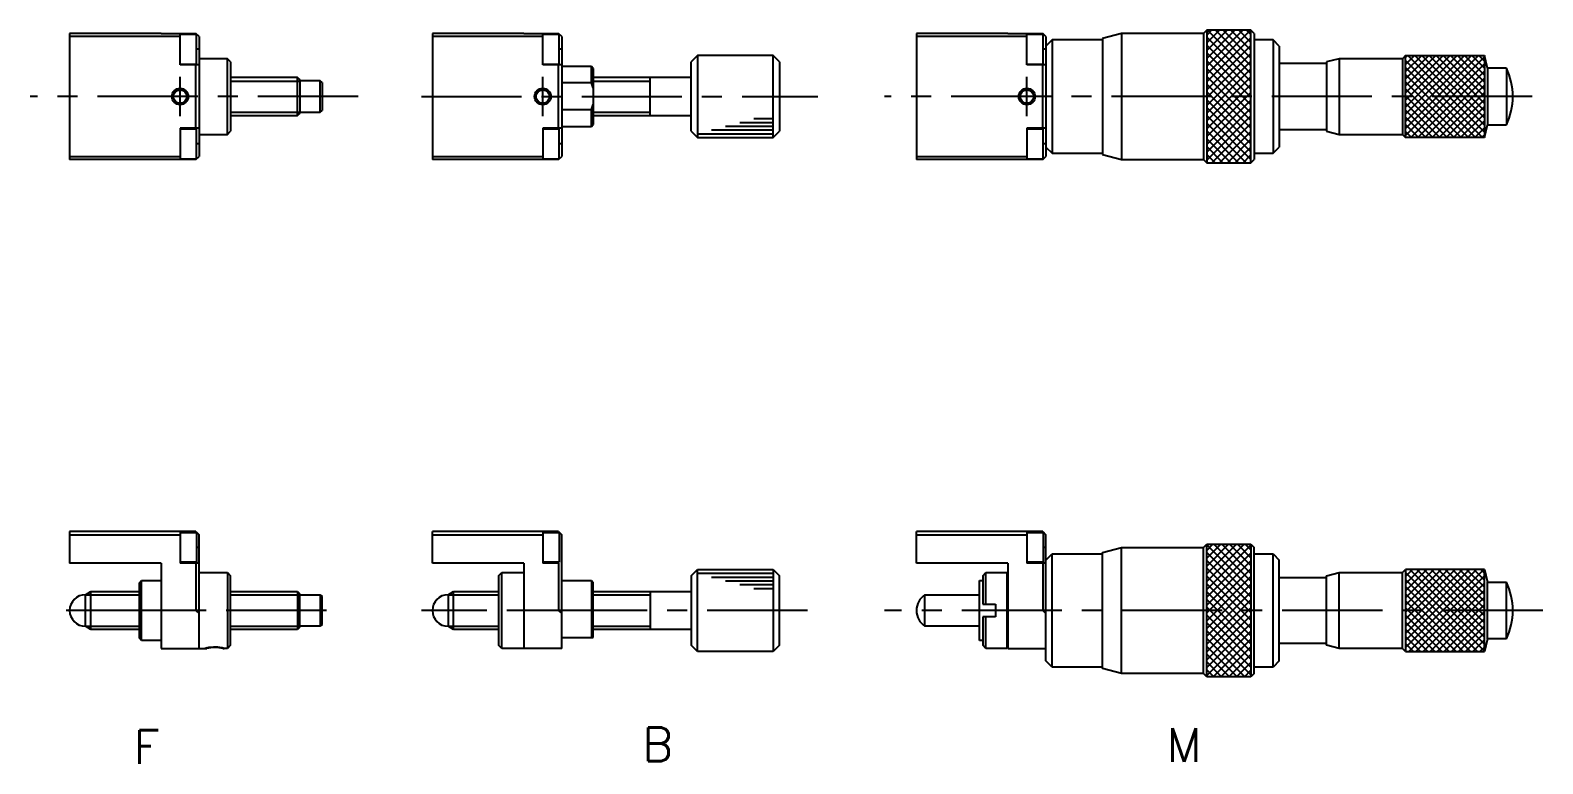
# Model space of a CAD drawing. Extents: x -2 to 452, y -8 to 300.
# Drawn here: x 212.7 to 452.4, y -3.8 to 112.5 of the extents above; entities that cross this region are included whole.
import ezdxf

# ---------------------------------------------------------------- set-up
doc = ezdxf.new("R2010")
doc.units = 0
doc.header["$LTSCALE"] = 0.5
doc.linetypes.add('CENTER', pattern=[50.8, 31.75, -6.35, 6.35, -6.35])
for name, color, linetype in [('MSM_CENTER', 1, 'CENTER'), ('MSM_CONTINUOUS', 7, 'CONTINUOUS'), ('MSM_NARROW', 5, 'CONTINUOUS'), ('MSM_PART_NUMBER', 7, 'CONTINUOUS')]:
    doc.layers.add(name, color=color, linetype=linetype)
doc.styles.get("Standard").update_dxf_attribs({"font": 'txt.shx', "height": 3, "bigfont": 'bigfont.shx'})

msp = doc.modelspace()

# ---------------------------------------------------------------- linework, layer by layer
at = {"layer": 'MSM_CENTER'}
for p, q in [((236.49, 98.82), (236.49, 105.09)), ((293.97, 98.82), (293.97, 105.09)), ((370.69, 98.82), (370.69, 105.09)), ((264.69, 101.95), (212.75, 101.95)), ((274.74, 101.95), (337.57, 101.95)), ((450.77, 101.95), (348.1, 101.95)), ((259.69, 20.5), (217.75, 20.5)), ((335.9, 20.5), (274.74, 20.5)), ((452.44, 20.5), (348.1, 20.5))]:
    msp.add_line(p, q, dxfattribs=at)
at = {"layer": 'MSM_CONTINUOUS'}
for p, q in [((233.49, 111.95), (218.99, 111.95)), ((218.99, 111.95), (218.99, 91.95)), ((236.49, 111.45), (218.99, 111.45)), ((233.49, 111.95), (238.99, 111.95)), ((236.49, 106.95), (236.49, 111.95)), ((239.09, 111.8), (236.49, 111.8)), ((239.49, 111.45), (238.99, 111.95)), ((239.09, 107.1), (239.09, 111.8)), ((239.49, 111.45), (239.49, 92.45)), ((290.97, 111.95), (276.47, 111.95)), ((276.47, 111.95), (276.47, 91.95)), ((293.97, 111.45), (276.47, 111.45)), ((290.97, 111.95), (296.47, 111.95)), ((293.97, 106.95), (293.97, 111.95)), ((296.57, 111.8), (293.97, 111.8)), ((296.97, 111.45), (296.47, 111.95)), ((296.57, 107.1), (296.57, 111.8)), ((296.97, 111.45), (296.97, 92.45)), ((367.69, 111.95), (353.19, 111.95)), ((353.19, 111.95), (353.19, 91.95)), ((370.69, 111.45), (353.19, 111.45)), ((367.69, 111.95), (373.19, 111.95)), ((370.69, 106.95), (370.69, 111.95)), ((373.29, 111.8), (370.69, 111.8)), ((373.69, 111.45), (373.19, 111.95)), ((373.29, 107.1), (373.29, 111.8)), ((373.69, 111.45), (373.69, 92.45)), ((374.69, 110.95), (373.69, 109.95)), ((374.69, 110.95), (374.69, 92.95)), ((382.69, 110.95), (374.69, 110.95)), ((385.69, 111.95), (382.69, 111.15)), ((382.69, 111.15), (382.69, 92.75)), ((385.69, 111.95), (385.69, 91.95)), ((398.69, 111.95), (385.69, 111.95)), ((399.19, 112.45), (398.69, 111.95)), ((398.69, 111.95), (398.69, 91.95)), ((406.19, 112.45), (399.19, 112.45)), ((399.19, 112.45), (399.19, 91.45)), ((406.69, 111.95), (406.19, 112.45)), ((406.19, 91.45), (406.19, 112.45)), ((406.69, 111.95), (406.69, 91.95)), ((409.69, 110.95), (406.69, 110.95)), ((409.69, 110.95), (409.69, 92.95)), ((410.69, 109.95), (409.69, 110.95)), ((239.49, 109.45), (239.09, 109.45)), ((243.99, 107.95), (239.49, 107.95)), ((243.99, 95.95), (243.99, 107.95)), ((244.49, 107.45), (243.99, 107.95)), ((296.97, 109.45), (296.57, 109.45)), ((318.47, 108.45), (317.47, 107.45)), ((318.47, 108.45), (318.47, 95.45)), ((330.47, 108.45), (318.47, 108.45)), ((330.47, 95.45), (330.47, 108.45)), ((331.47, 107.45), (330.47, 108.45)), ((373.69, 109.45), (373.29, 109.45)), ((410.69, 109.95), (410.69, 93.95)), ((420.19, 107.95), (418.19, 107.45)), ((420.19, 107.95), (420.19, 95.95)), ((430.19, 107.95), (420.19, 107.95)), ((430.69, 108.45), (430.19, 107.95)), ((430.19, 107.95), (430.19, 95.95)), ((430.69, 95.45), (430.69, 108.45)), ((430.69, 108.45), (443.19, 108.45)), ((443.69, 106.45), (443.19, 108.45)), ((443.19, 108.45), (443.19, 95.45)), ((236.49, 107.1), (239.09, 107.1)), ((239.49, 106.95), (236.49, 106.95)), ((238.99, 96.95), (238.99, 106.95)), ((244.49, 107.45), (244.49, 96.45)), ((293.97, 107.1), (296.57, 107.1)), ((296.97, 106.95), (293.97, 106.95)), ((296.47, 96.95), (296.47, 106.95)), ((301.67, 106.7), (296.97, 106.7)), ((301.67, 104.11), (301.67, 106.7)), ((301.97, 106.4), (301.67, 106.7)), ((301.97, 106.4), (301.97, 97.5)), ((317.47, 96.45), (317.47, 107.45)), ((331.47, 107.45), (331.47, 96.45)), ((370.69, 107.1), (373.29, 107.1)), ((373.69, 106.95), (370.69, 106.95)), ((373.19, 96.95), (373.19, 106.95)), ((418.19, 107.2), (410.69, 107.2)), ((418.19, 107.45), (418.19, 96.45)), ((443.69, 106.45), (443.69, 97.45)), ((446.67, 106.45), (443.69, 106.45)), ((446.67, 106.45), (446.67, 97.45)), ((255.09, 104.95), (244.49, 104.95)), ((255.09, 98.95), (255.09, 104.95)), ((255.34, 104.7), (255.09, 104.95)), ((255.49, 104.55), (255.34, 104.7)), ((255.49, 104.55), (255.49, 99.35)), ((258.69, 104.45), (255.49, 104.45)), ((258.69, 99.45), (258.69, 104.45)), ((258.99, 104.15), (258.69, 104.45)), ((258.99, 104.15), (258.99, 99.75)), ((301.67, 104.11), (296.97, 104.11)), ((301.97, 103.31), (301.67, 104.11)), ((317.47, 104.95), (301.97, 104.95)), ((310.97, 98.95), (310.97, 104.95)), ((301.67, 99.87), (301.97, 100.67)), ((244.49, 98.95), (255.09, 98.95)), ((255.09, 98.95), (255.34, 99.2)), ((255.34, 99.2), (255.49, 99.35)), ((255.49, 99.45), (258.69, 99.45)), ((258.69, 99.45), (258.99, 99.75)), ((296.97, 99.87), (301.67, 99.87)), ((301.67, 97.2), (301.67, 99.87)), ((301.97, 98.95), (317.47, 98.95)), ((239.49, 96.95), (236.49, 96.95)), ((236.49, 96.95), (236.49, 91.95)), ((239.09, 96.8), (236.49, 96.8)), ((239.09, 92.1), (239.09, 96.8)), ((239.49, 95.95), (243.99, 95.95)), ((243.99, 95.95), (244.49, 96.45)), ((296.97, 96.95), (293.97, 96.95)), ((293.97, 96.95), (293.97, 91.95)), ((296.57, 96.8), (293.97, 96.8)), ((296.57, 92.1), (296.57, 96.8)), ((296.97, 97.2), (301.67, 97.2)), ((301.67, 97.2), (301.97, 97.5)), ((317.47, 96.45), (318.47, 95.45)), ((330.47, 95.45), (331.47, 96.45)), ((373.69, 96.95), (370.69, 96.95)), ((370.69, 96.95), (370.69, 91.95)), ((373.29, 96.8), (370.69, 96.8)), ((373.29, 92.1), (373.29, 96.8)), ((410.69, 96.7), (418.19, 96.7)), ((418.19, 96.45), (420.19, 95.95)), ((420.19, 95.95), (430.19, 95.95)), ((430.19, 95.95), (430.69, 95.45)), ((443.19, 95.45), (443.69, 97.45)), ((443.69, 97.45), (446.67, 97.45)), ((239.49, 94.45), (239.09, 94.45)), ((296.97, 94.45), (296.57, 94.45)), ((318.47, 95.45), (330.47, 95.45)), ((373.69, 94.45), (373.29, 94.45)), ((373.69, 93.95), (374.69, 92.95)), ((409.69, 92.95), (410.69, 93.95)), ((443.19, 95.45), (430.69, 95.45)), ((218.99, 92.45), (236.49, 92.45)), ((238.99, 91.95), (218.99, 91.95)), ((236.49, 92.1), (239.09, 92.1)), ((238.99, 91.95), (239.49, 92.45)), ((276.47, 92.45), (293.97, 92.45)), ((296.47, 91.95), (276.47, 91.95)), ((293.97, 92.1), (296.57, 92.1)), ((296.47, 91.95), (296.97, 92.45)), ((353.19, 92.45), (370.69, 92.45)), ((373.19, 91.95), (353.19, 91.95)), ((370.69, 92.1), (373.29, 92.1)), ((373.19, 91.95), (373.69, 92.45)), ((374.69, 92.95), (382.69, 92.95)), ((382.69, 92.75), (385.69, 91.95)), ((385.69, 91.95), (398.69, 91.95)), ((398.69, 91.95), (399.19, 91.45)), ((399.19, 91.45), (406.19, 91.45)), ((406.19, 91.45), (406.69, 91.95)), ((406.69, 92.95), (409.69, 92.95)), ((238.99, 33), (218.99, 33)), ((218.99, 33), (218.99, 28)), ((218.99, 32.5), (236.49, 32.5)), ((236.49, 33), (236.49, 28)), ((236.49, 32.85), (239.09, 32.85)), ((238.99, 33), (239.49, 32.5)), ((239.09, 32.85), (239.09, 28.15)), ((239.49, 14.5), (239.49, 32.5)), ((296.47, 33), (276.47, 33)), ((276.47, 28), (276.47, 33)), ((276.47, 32.5), (293.97, 32.5)), ((293.97, 33), (293.97, 28)), ((293.97, 32.85), (296.57, 32.85)), ((296.47, 33), (296.97, 32.5)), ((296.57, 32.85), (296.57, 28.15)), ((296.97, 14.5), (296.97, 32.5)), ((373.19, 33), (353.19, 33)), ((353.19, 28), (353.19, 33)), ((353.19, 32.5), (370.69, 32.5)), ((370.69, 33), (370.69, 28)), ((370.69, 32.85), (373.29, 32.85)), ((373.19, 33), (373.69, 32.5)), ((373.29, 32.85), (373.29, 28.15)), ((373.69, 12.5), (373.69, 32.5)), ((239.49, 30.5), (239.09, 30.5)), ((373.69, 30.5), (373.29, 30.5)), ((373.69, 28.5), (374.69, 29.5)), ((374.69, 11.5), (374.69, 29.5)), ((374.69, 29.5), (382.69, 29.5)), ((382.69, 29.7), (385.69, 30.5)), ((382.69, 11.3), (382.69, 29.7)), ((385.69, 10.5), (385.69, 30.5)), ((385.69, 30.5), (398.69, 30.5)), ((398.69, 30.5), (399.19, 31)), ((398.69, 10.5), (398.69, 30.5)), ((399.19, 10), (399.19, 31)), ((399.19, 31), (406.19, 31)), ((406.19, 31), (406.69, 30.5)), ((406.19, 31), (406.19, 10)), ((406.69, 10.5), (406.69, 30.5)), ((406.69, 29.5), (409.69, 29.5)), ((409.69, 11.5), (409.69, 29.5)), ((409.69, 29.5), (410.69, 28.5)), ((233.49, 28), (218.99, 28)), ((233.49, 28), (233.49, 14.5)), ((239.09, 28.15), (236.49, 28.15)), ((239.49, 28), (236.49, 28)), ((238.99, 28), (238.99, 20.5)), ((239.49, 26.5), (243.99, 26.5)), ((243.99, 26.5), (244.49, 26)), ((243.99, 26.5), (243.99, 14.5)), ((290.97, 28), (276.47, 28)), ((286.97, 26), (287.47, 26.5)), ((287.47, 14.5), (287.47, 26.5)), ((287.47, 26.5), (290.97, 26.5)), ((290.97, 28), (290.97, 14.5)), ((296.57, 28.15), (293.97, 28.15)), ((296.47, 28), (293.97, 28)), ((296.47, 28), (296.47, 20.5)), ((317.47, 26), (318.47, 27)), ((318.47, 27), (330.47, 27)), ((318.47, 14), (318.47, 27)), ((330.47, 27), (330.47, 14)), ((330.47, 27), (331.47, 26)), ((367.69, 28), (353.19, 28)), ((363.69, 26), (364.19, 26.5)), ((364.19, 21.5), (364.19, 26.5)), ((364.19, 26.5), (367.49, 26.5)), ((367.49, 26.5), (367.49, 14.5)), ((367.49, 26.5), (367.69, 26.3)), ((367.69, 28), (367.69, 14.5)), ((373.29, 28.15), (370.69, 28.15)), ((373.69, 28), (370.69, 28)), ((373.19, 28), (373.19, 20.5)), ((410.69, 12.5), (410.69, 28.5)), ((418.19, 26), (420.19, 26.5)), ((420.19, 14.5), (420.19, 26.5)), ((420.19, 26.5), (430.19, 26.5)), ((430.19, 26.5), (430.69, 27)), ((430.19, 14.5), (430.19, 26.5)), ((430.69, 27), (430.69, 14)), ((443.19, 27), (430.69, 27)), ((443.19, 27), (443.69, 25)), ((443.19, 14), (443.19, 27)), ((229.99, 24.85), (230.39, 25.25)), ((229.99, 24.85), (229.99, 16.15)), ((230.39, 25.25), (233.49, 25.25)), ((230.39, 15.75), (230.39, 25.25)), ((244.49, 15), (244.49, 26)), ((286.97, 26), (286.97, 15)), ((296.97, 25.25), (301.67, 25.25)), ((301.67, 25.25), (301.67, 16.23)), ((301.67, 25.25), (301.97, 24.95)), ((301.97, 16.24), (301.97, 24.95)), ((317.47, 26), (317.47, 15)), ((331.47, 15), (331.47, 26)), ((363.19, 15.75), (363.19, 25.25)), ((363.19, 25.25), (363.69, 25.25)), ((363.69, 26), (363.69, 21.5)), ((410.69, 25.75), (418.19, 25.75)), ((418.19, 15), (418.19, 26)), ((443.69, 16), (443.69, 25)), ((443.69, 25), (446.67, 25)), ((446.67, 16), (446.67, 25)), ((221.49, 23), (222.35, 23.5)), ((221.49, 18), (221.49, 23)), ((222.35, 17.5), (222.35, 23.5)), ((222.35, 23.5), (229.99, 23.5)), ((244.49, 23.5), (255.09, 23.5)), ((255.09, 23.5), (255.34, 23.25)), ((255.09, 23.5), (255.09, 17.5)), ((255.34, 23.25), (255.49, 23.1)), ((255.49, 17.9), (255.49, 23.1)), ((255.49, 23), (258.69, 23)), ((258.69, 23), (258.99, 22.7)), ((258.69, 23), (258.69, 18)), ((258.99, 18.3), (258.99, 22.7)), ((278.97, 23), (279.41, 23.25)), ((278.97, 23), (278.97, 18)), ((279.41, 23.25), (279.84, 23.5)), ((279.84, 17.5), (279.84, 23.5)), ((279.84, 23.5), (286.97, 23.5)), ((301.97, 23.5), (317.47, 23.5)), ((310.97, 23.5), (310.97, 17.5)), ((354.53, 18), (354.53, 23)), ((354.53, 23), (363.19, 23)), ((238.99, 20.5), (233.49, 20.5)), ((238.99, 20.5), (239.49, 20)), ((296.47, 20.5), (290.97, 20.5)), ((296.47, 20.5), (296.97, 20)), ((363.69, 21.5), (365.69, 21.5)), ((363.69, 19.5), (363.69, 15)), ((365.69, 19.5), (363.69, 19.5)), ((364.19, 14.5), (364.19, 19.5)), ((365.69, 21.5), (365.69, 19.5)), ((373.19, 20.5), (367.69, 20.5)), ((373.19, 20.5), (373.69, 20)), ((222.35, 17.5), (221.49, 18)), ((229.99, 17.5), (222.35, 17.5)), ((255.09, 17.5), (244.49, 17.5)), ((255.34, 17.75), (255.09, 17.5)), ((255.49, 17.9), (255.34, 17.75)), ((258.69, 18), (255.49, 18)), ((258.99, 18.3), (258.69, 18)), ((279.41, 17.75), (278.97, 18)), ((279.84, 17.5), (279.41, 17.75)), ((286.97, 17.5), (279.84, 17.5)), ((317.47, 17.5), (301.97, 17.5)), ((363.19, 18), (354.53, 18)), ((230.39, 15.75), (229.99, 16.15)), ((233.49, 15.75), (230.39, 15.75)), ((233.49, 14.5), (240.74, 14.5)), ((243.24, 14.5), (243.49, 14.5)), ((243.99, 14.5), (243.49, 14.5)), ((244.49, 15), (243.99, 14.5)), ((287.47, 14.5), (286.97, 15)), ((296.97, 14.5), (287.47, 14.5)), ((296.97, 16.23), (301.67, 16.23)), ((301.67, 16.23), (301.97, 16.24)), ((318.47, 14), (317.47, 15)), ((331.47, 15), (330.47, 14)), ((363.69, 15.75), (363.19, 15.75)), ((364.19, 14.5), (363.69, 15)), ((367.49, 14.5), (364.19, 14.5)), ((367.69, 14.7), (367.49, 14.5)), ((367.69, 14.5), (373.69, 14.5)), ((418.19, 15.25), (410.69, 15.25)), ((420.19, 14.5), (418.19, 15)), ((430.19, 14.5), (420.19, 14.5)), ((430.69, 14), (430.19, 14.5)), ((443.69, 16), (443.19, 14)), ((446.67, 16), (443.69, 16)), ((330.47, 14), (318.47, 14)), ((374.69, 11.5), (373.69, 12.5)), ((410.69, 12.5), (409.69, 11.5)), ((430.69, 14), (443.19, 14)), ((382.69, 11.5), (374.69, 11.5)), ((385.69, 10.5), (382.69, 11.3)), ((398.69, 10.5), (385.69, 10.5)), ((399.19, 10), (398.69, 10.5)), ((406.19, 10), (399.19, 10)), ((406.69, 10.5), (406.19, 10)), ((409.69, 11.5), (406.69, 11.5))]:
    msp.add_line(p, q, dxfattribs=at)
for centre in [(236.49, 101.95), (293.97, 101.95), (370.69, 101.95)]:
    msp.add_circle(centre, 1.06, dxfattribs=at)
for centre, radius, start, end in [((437.19, 101.95), 10.5, 334.6231, 25.3769), ((437.19, 20.5), 10.5, 334.6231, 25.3769), ((221.49, 20.5), 2.5, 90, 270), ((278.97, 20.5), 2.5, 90, 270), ((356.19, 20.5), 3, 123.5573, 236.4427), ((241.99, 8.63), 6, 77.9761, 102.0239)]:
    msp.add_arc(centre, radius, start, end, dxfattribs=at)
at = {"layer": 'MSM_NARROW'}
for p, q in [((399.19, 111.69), (399.95, 112.45)), ((399.19, 110.45), (401.19, 112.45)), ((399.19, 109.22), (402.42, 112.45)), ((399.19, 107.98), (403.66, 112.45)), ((399.19, 106.74), (404.9, 112.45)), ((399.19, 105.5), (406.14, 112.45)), ((406.19, 104.34), (399.19, 111.34)), ((399.19, 104.27), (406.19, 111.27)), ((406.19, 105.58), (399.31, 112.45)), ((406.19, 106.81), (400.55, 112.45)), ((406.19, 108.05), (401.78, 112.45)), ((406.19, 109.29), (403.02, 112.45)), ((406.19, 110.53), (404.26, 112.45)), ((406.19, 111.76), (405.5, 112.45)), ((406.19, 103.1), (399.19, 110.1)), ((399.19, 103.03), (406.19, 110.03)), ((406.19, 101.86), (399.19, 108.86)), ((399.19, 101.79), (406.19, 108.79)), ((430.69, 108.15), (430.99, 108.45)), ((430.69, 107.02), (432.12, 108.45)), ((430.69, 105.89), (433.25, 108.45)), ((430.69, 104.76), (434.38, 108.45)), ((430.69, 103.64), (435.5, 108.45)), ((430.69, 102.51), (436.63, 108.45)), ((430.69, 101.38), (437.76, 108.45)), ((430.69, 100.26), (438.88, 108.45)), ((430.69, 99.13), (440.01, 108.45)), ((430.69, 98), (441.14, 108.45)), ((430.69, 96.88), (442.26, 108.45)), ((430.69, 95.75), (443.19, 108.25)), ((443.19, 96.31), (431.04, 108.45)), ((443.19, 97.43), (432.17, 108.45)), ((443.19, 98.56), (433.29, 108.45)), ((443.19, 99.69), (434.42, 108.45)), ((443.19, 100.82), (435.55, 108.45)), ((443.19, 101.94), (436.68, 108.45)), ((443.19, 103.07), (437.8, 108.45)), ((443.19, 104.2), (438.93, 108.45)), ((443.19, 105.32), (440.06, 108.45)), ((443.19, 106.45), (441.18, 108.45)), ((443.19, 107.58), (442.31, 108.45)), ((406.19, 100.63), (399.19, 107.63)), ((399.19, 100.55), (406.19, 107.55)), ((406.19, 99.39), (399.19, 106.39)), ((399.19, 99.32), (406.19, 106.32)), ((442.91, 95.45), (430.69, 107.68)), ((441.79, 95.45), (430.69, 106.55)), ((431.52, 95.45), (443.19, 107.12)), ((432.65, 95.45), (443.19, 105.99)), ((244.49, 104.41), (255.49, 104.41)), ((301.97, 104.41), (310.97, 104.41)), ((406.19, 98.15), (399.19, 105.15)), ((399.19, 98.08), (406.19, 105.08)), ((406.19, 96.91), (399.19, 103.91)), ((399.19, 96.84), (406.19, 103.84)), ((440.66, 95.45), (430.69, 105.43)), ((439.53, 95.45), (430.69, 104.3)), ((438.41, 95.45), (430.69, 103.17)), ((433.77, 95.45), (443.19, 104.87)), ((434.9, 95.45), (443.19, 103.74)), ((406.19, 95.68), (399.19, 102.68)), ((399.19, 95.6), (406.19, 102.6)), ((406.19, 94.44), (399.19, 101.44)), ((399.19, 94.37), (406.19, 101.37)), ((437.28, 95.45), (430.69, 102.05)), ((436.15, 95.45), (430.69, 100.92)), ((436.03, 95.45), (443.19, 102.61)), ((437.15, 95.45), (443.19, 101.49)), ((244.49, 99.49), (255.49, 99.49)), ((301.97, 99.49), (310.97, 99.49)), ((327.43, 98.45), (330.47, 98.45)), ((406.19, 93.2), (399.19, 100.2)), ((399.19, 93.13), (406.19, 100.13)), ((406.19, 91.96), (399.19, 98.96)), ((399.19, 91.89), (406.19, 98.89)), ((435.03, 95.45), (430.69, 99.79)), ((433.9, 95.45), (430.69, 98.67)), ((438.28, 95.45), (443.19, 100.36)), ((439.41, 95.45), (443.19, 99.23)), ((318.47, 96.05), (330.47, 96.05)), ((320.71, 96.65), (330.47, 96.65)), ((322.95, 97.25), (330.47, 97.25)), ((325.19, 97.85), (330.47, 97.85)), ((405.46, 91.45), (399.19, 97.73)), ((404.22, 91.45), (399.19, 96.49)), ((399.99, 91.45), (406.19, 97.65)), ((401.22, 91.45), (406.19, 96.42)), ((432.77, 95.45), (430.69, 97.54)), ((431.64, 95.45), (430.69, 96.41)), ((440.53, 95.45), (443.19, 98.11)), ((441.66, 95.45), (443.19, 96.98)), ((402.99, 91.45), (399.19, 95.25)), ((401.75, 91.45), (399.19, 94.01)), ((402.46, 91.45), (406.19, 95.18)), ((403.7, 91.45), (406.19, 93.94)), ((442.79, 95.45), (443.19, 95.85)), ((400.51, 91.45), (399.19, 92.78)), ((399.27, 91.45), (399.19, 91.54)), ((404.94, 91.45), (406.19, 92.7)), ((399.19, 30.02), (400.17, 31)), ((399.19, 28.78), (401.4, 31)), ((399.19, 27.55), (402.64, 31)), ((399.19, 26.31), (403.88, 31)), ((399.19, 25.07), (405.12, 31)), ((406.19, 23.91), (399.19, 30.91)), ((399.19, 23.83), (406.19, 30.83)), ((406.19, 22.67), (399.19, 29.67)), ((399.19, 22.6), (406.19, 29.6)), ((406.19, 25.14), (400.33, 31)), ((406.19, 26.38), (401.57, 31)), ((406.19, 27.62), (402.8, 31)), ((406.19, 28.85), (404.04, 31)), ((406.19, 30.09), (405.28, 31)), ((318.47, 26.4), (330.47, 26.4)), ((406.19, 21.43), (399.19, 28.43)), ((399.19, 21.36), (406.19, 28.36)), ((406.19, 20.19), (399.19, 27.19)), ((399.19, 20.12), (406.19, 27.12)), ((430.69, 25.88), (431.81, 27)), ((430.69, 24.75), (432.94, 27)), ((430.69, 23.62), (434.06, 27)), ((430.69, 22.5), (435.19, 27)), ((430.69, 21.37), (436.32, 27)), ((430.69, 20.24), (437.44, 27)), ((430.69, 19.12), (438.57, 27)), ((430.69, 17.99), (439.7, 27)), ((430.69, 16.86), (440.82, 27)), ((430.69, 15.74), (441.95, 27)), ((430.69, 14.61), (443.08, 27)), ((443.19, 14.04), (430.69, 26.54)), ((443.19, 15.17), (431.35, 27)), ((443.19, 16.29), (432.48, 27)), ((443.19, 17.42), (433.61, 27)), ((443.19, 18.55), (434.73, 27)), ((443.19, 19.68), (435.86, 27)), ((443.19, 20.8), (436.99, 27)), ((443.19, 21.93), (438.12, 27)), ((443.19, 23.06), (439.24, 27)), ((443.19, 24.18), (440.37, 27)), ((443.19, 25.31), (441.5, 27)), ((443.19, 26.44), (442.62, 27)), ((320.71, 25.8), (330.47, 25.8)), ((322.95, 25.2), (330.47, 25.2)), ((325.19, 24.6), (330.47, 24.6)), ((327.43, 24), (330.47, 24)), ((406.19, 18.96), (399.19, 25.96)), ((399.19, 18.88), (406.19, 25.88)), ((406.19, 17.72), (399.19, 24.72)), ((399.19, 17.65), (406.19, 24.65)), ((442.1, 14), (430.69, 25.41)), ((440.97, 14), (430.69, 24.29)), ((431.21, 14), (443.19, 25.98)), ((432.33, 14), (443.19, 24.85)), ((221.49, 22.96), (229.99, 22.96)), ((244.49, 22.96), (255.49, 22.96)), ((278.97, 22.96), (286.97, 22.96)), ((301.97, 22.96), (310.97, 22.96)), ((406.19, 16.48), (399.19, 23.48)), ((399.19, 16.41), (406.19, 23.41)), ((406.19, 15.24), (399.19, 22.24)), ((399.19, 15.17), (406.19, 22.17)), ((439.85, 14), (430.69, 23.16)), ((438.72, 14), (430.69, 22.03)), ((433.46, 14), (443.19, 23.73)), ((434.59, 14), (443.19, 22.6)), ((406.19, 14.01), (399.19, 21.01)), ((399.19, 13.93), (406.19, 20.93)), ((406.19, 12.77), (399.19, 19.77)), ((399.19, 12.7), (406.19, 19.7)), ((437.59, 14), (430.69, 20.91)), ((436.47, 14), (430.69, 19.78)), ((435.71, 14), (443.19, 21.47)), ((436.84, 14), (443.19, 20.35)), ((437.97, 14), (443.19, 19.22)), ((221.49, 18.04), (229.99, 18.04)), ((244.49, 18.04), (255.49, 18.04)), ((278.97, 18.04), (286.97, 18.04)), ((301.97, 18.04), (310.97, 18.04)), ((406.19, 11.53), (399.19, 18.53)), ((399.19, 11.46), (406.19, 18.46)), ((406.19, 10.29), (399.19, 17.29)), ((399.19, 10.22), (406.19, 17.22)), ((435.34, 14), (430.69, 18.65)), ((434.21, 14), (430.69, 17.52)), ((439.09, 14), (443.19, 18.09)), ((440.22, 14), (443.19, 16.97)), ((240.72, 14.56), (240.49, 14.5)), ((405.24, 10), (399.19, 16.06)), ((404.01, 10), (399.19, 14.82)), ((400.2, 10), (406.19, 15.98)), ((401.44, 10), (406.19, 14.75)), ((433.08, 14), (430.69, 16.4)), ((431.96, 14), (430.69, 15.27)), ((441.35, 14), (443.19, 15.84)), ((442.48, 14), (443.19, 14.71)), ((402.77, 10), (399.19, 13.58)), ((401.53, 10), (399.19, 12.34)), ((402.68, 10), (406.19, 13.51)), ((403.92, 10), (406.19, 12.27)), ((430.83, 14), (430.69, 14.14)), ((400.29, 10), (399.19, 11.11)), ((405.15, 10), (406.19, 11.03))]:
    msp.add_line(p, q, dxfattribs=at)
for centre in [(236.49, 101.95), (293.97, 101.95), (370.69, 101.95)]:
    msp.add_circle(centre, 1.3, dxfattribs=at)
msp.add_arc((241.99, 8.71), 5.98, 75.5086, 102.207, dxfattribs=at)

# ---------------------------------------------------------------- texts
at = {"layer": 'MSM_PART_NUMBER'}
for s, p in [('F', (229.12, -3.79)), ('B', (309.78, -3.37)), ('M', (392.87, -3.48))]:
    msp.add_text(s, height=5.33, dxfattribs=at).set_placement(p)

doc.saveas('drawing.dxf')
